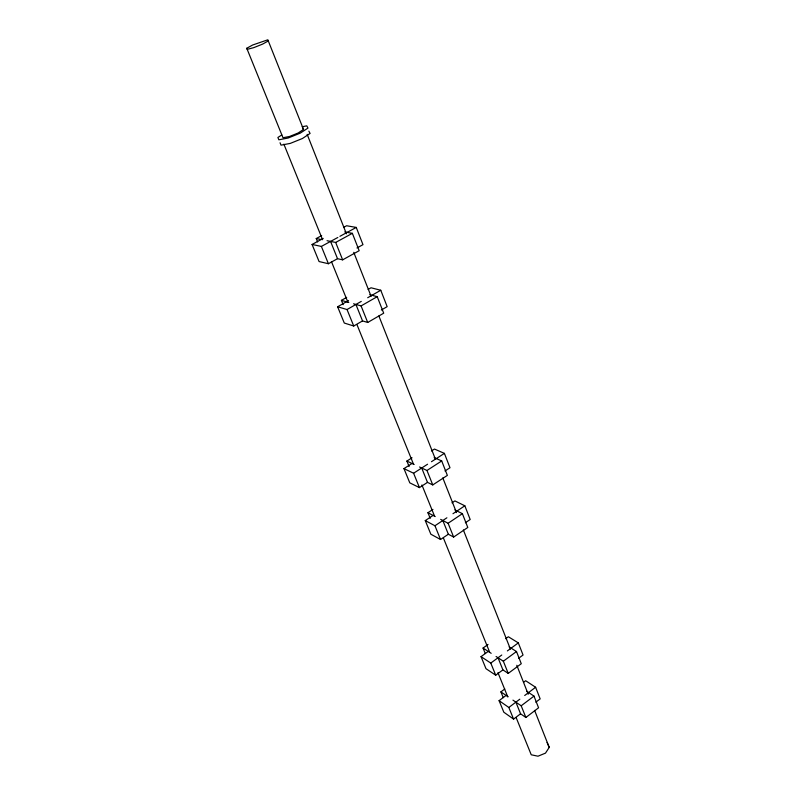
<?xml version="1.0" encoding="UTF-8"?>
<svg xmlns="http://www.w3.org/2000/svg" width="796" height="796" viewBox="0 0 796 796"><rect width="100%" height="100%" fill="white"/><g stroke="black" fill="none" stroke-linecap="round" stroke-linejoin="round"><path stroke-width="1.19" d="M534.613 710.41L549.23 747.424L545.479 753.135L537.997 756.2L531.24 754.787L516.136 717.544M515.888 702.152L520.564 713.793L525.877 717.485L538.574 707.783L533.987 696.102L526.644 691.217M506.077 695.425L499.092 700.669L503.818 712.211L513.569 719.106L520.564 713.793M535.817 702.191L540.156 698.888L535.618 687.256L525.668 680.749L523.688 682.232M512.942 700.132L521.191 705.793L533.987 696.102M499.092 700.669L508.833 707.465L519.808 699.196M524.703 695.495L535.618 687.256M503.251 697.634L500.913 691.883L504.783 688.988M498.027 657.765L502.913 669.894L508.226 673.396L521.271 663.715L516.495 651.526L509.142 646.919M488.227 651.407L481.043 656.64L485.978 668.68L495.719 675.207L502.913 669.894M518.584 658.312L523.052 655.018L518.315 642.889L508.355 636.75L505.679 638.7M496.067 656.491L503.341 661.207L516.495 651.526M481.043 656.64L490.784 663.078L501.769 655.018M507.38 650.909L518.315 642.889M485.271 653.506L483.063 648.053L488.038 644.452M442.825 520.504L448.347 534.235L453.64 537.061L467.799 527.469L462.386 513.679L454.844 509.898M433.074 515.42L425.273 520.594L430.845 534.206L440.536 539.499L448.347 534.235M465.352 522.763L470.187 519.499L464.834 505.788L454.904 500.923L451.999 502.843M440.656 519.37L448.108 523.261L462.386 513.679M425.273 520.594L434.954 525.758L446.884 517.788M452.974 513.718L464.834 505.788M430.228 518.375L427.94 512.743L432.944 509.42M303.525 129.469L298.072 133.031L289.535 136.474L282.988 137.738L246.77 48.267L252.581 45.034L267.844 39.8L303.525 129.469L302.689 127.887M421.711 468.008L427.482 482.376L432.765 484.923L447.362 475.391L441.7 460.954L434.168 457.591M412 463.461L403.96 468.615L409.791 482.844L419.442 487.61L427.482 482.376M445.004 470.973L449.989 467.73L444.397 453.382L434.487 449.053L431.502 450.974M281.774 134.972L277.904 137.469L278.849 139.807L288.122 138.026L300.271 133.131L307.982 128.076L306.768 125.848L302.142 126.763M419.552 466.993L426.974 470.476L441.7 460.954M403.96 468.615L413.592 473.232L427.571 464.227M431.472 461.71L444.397 453.382M409.104 466.506L406.885 461.073L412.049 457.78M348.539 300.57L337.623 306.778L344.29 323.047L353.732 326.002L362.538 320.907L367.712 322.47L383.702 313.186L377.224 296.669L369.822 294.719M381.354 310.012L387.164 306.649L380.767 290.251L371.026 287.784L368.12 289.436M353.543 303.783L361.085 305.913L377.224 296.669M337.623 306.778L347.036 309.535L361.275 301.395M367.692 297.734L380.767 290.251M343.175 304.669L341.424 300.371L346.688 297.376M268.471 40.835L262.67 44.078L253.834 47.621L247.248 49.352L246.77 48.267M323.226 238.412L312.082 244.462L319.077 261.546L328.41 263.725L337.524 258.7L342.648 259.844L359.175 250.7L352.359 233.327L344.767 231.944M356.966 247.964L362.976 244.651L356.26 227.427L346.608 225.746L343.603 227.367M327.047 240.71L335.673 242.442L352.359 233.327M312.082 244.462L321.375 246.422L337.832 237.467M339.902 236.332L356.26 227.427M317.614 241.924L316.241 238.541L321.684 235.596M316.241 238.541L321.176 239.526M341.424 300.371L348.797 302.45M406.885 461.073L414.159 464.476M427.94 512.743L435.233 516.544M483.063 648.053L491.172 653.317M500.913 691.883L508.037 696.769M308.858 131.161L310.092 133.429L302.41 138.514L290.281 143.399L281.018 145.151L280.053 142.763M547.081 742.459L549.23 747.424M321.375 246.422L328.41 263.725M347.036 309.535L353.732 326.002M413.592 473.232L419.442 487.61M434.954 525.758L440.536 539.499M490.784 663.078L495.719 675.207M508.833 707.465L513.569 719.106M283.883 144.175L322.589 239.735M331.444 261.605L347.772 301.903M357.096 324.937L413.532 464.247M421.93 484.973L434.517 516.057M443.382 537.937L489.55 651.914M497.948 672.64L507.739 696.818M330.569 241.417L337.524 258.7M355.921 304.46L362.538 320.907M335.673 242.442L342.648 259.844M361.085 305.913L367.712 322.47M426.974 470.476L432.765 484.923M448.108 523.261L453.64 537.061M503.341 661.207L508.226 673.396M521.191 705.793L525.877 717.485M307.156 134.345L346.429 233.825M353.742 252.332L371.095 296.291M378.866 315.952L435.502 459.392M442.805 477.899L456.506 512.604M463.362 529.957L510.405 649.098M516.803 665.297L528.216 694.212"/></g></svg>
